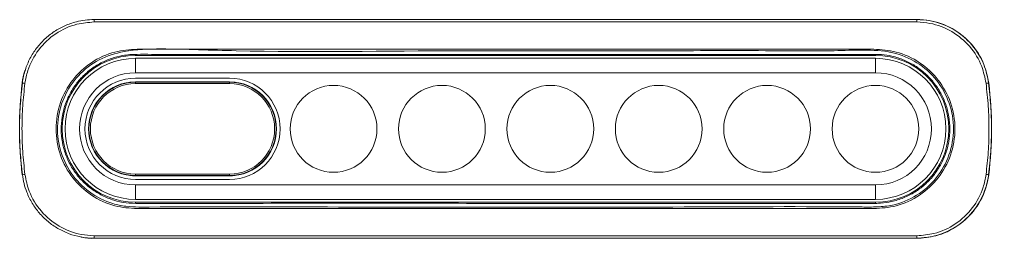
# Model space of a CAD drawing. Header units: millimetres. Extents: x 37 to 3702, y -325 to 1382.
# Drawn here: x 447.5 to 582.1, y 1351.4 to 1381.6 of the extents above; entities that cross this region are included whole.
import ezdxf

# ---------------------------------------------------------------- set-up
doc = ezdxf.new("R2010")
doc.units = ezdxf.units.MM
doc.layers.get('0').update_dxf_attribs({"lineweight": 20})

msp = doc.modelspace()

# ---------------------------------------------------------------- linework, layer by layer
at = {"color": 7, "linetype": 'Continuous', "lineweight": 20}
for p, q in [((457.66, 1381.6), (457.89, 1381.63)), ((457.89, 1381.63), (457.89, 1381.61)), ((457.89, 1381.63), (571.75, 1381.63)), ((571.75, 1381.63), (571.75, 1381.61)), ((463.62, 1376.8), (463.62, 1376.66)), ((566.02, 1376.66), (463.62, 1376.66)), ((566.02, 1376.8), (566.02, 1376.66)), ((463.62, 1376.26), (566.02, 1376.26)), ((463.62, 1374.26), (463.62, 1376.26)), ((566.02, 1374.26), (566.02, 1376.26)), ((463.62, 1374.26), (566.02, 1374.26)), ((447.94, 1372.85), (447.96, 1372.85)), ((476.62, 1373.51), (463.62, 1373.51)), ((476.62, 1373.01), (463.62, 1373.01)), ((465.12, 1373.01), (463.62, 1372.99)), ((463.62, 1372.96), (463.62, 1372.99)), ((463.62, 1372.76), (463.62, 1372.96)), ((463.62, 1372.96), (476.62, 1372.96)), ((476.62, 1372.76), (463.62, 1372.76)), ((476.62, 1372.99), (475.12, 1373.01)), ((476.62, 1372.96), (476.62, 1372.99)), ((476.62, 1372.76), (476.62, 1372.96)), ((581.69, 1372.85), (581.68, 1372.85)), ((460.62, 1372.27), (460.62, 1372.24)), ((479.62, 1372.27), (479.62, 1372.24)), ((457.46, 1368.51), (457.43, 1368.51)), ((457.49, 1368.61), (457.47, 1368.61)), ((482.74, 1368.61), (482.77, 1368.61)), ((482.8, 1368.51), (482.77, 1368.51)), ((457.43, 1364.51), (457.46, 1364.51)), ((457.47, 1364.41), (457.49, 1364.41)), ((482.77, 1364.41), (482.74, 1364.41)), ((482.77, 1364.51), (482.8, 1364.51)), ((460.62, 1360.77), (460.62, 1360.74)), ((463.62, 1360.25), (476.62, 1360.25)), ((463.62, 1360.05), (463.62, 1360.25)), ((476.62, 1360.05), (476.62, 1360.25)), ((479.62, 1360.77), (479.62, 1360.74)), ((447.94, 1360.16), (447.96, 1360.17)), ((448, 1359.95), (447.94, 1360.16)), ((476.62, 1360.05), (463.62, 1360.05)), ((463.62, 1360.05), (463.62, 1360.02)), ((463.62, 1360.02), (465.12, 1360.01)), ((463.62, 1360.01), (476.62, 1360.01)), ((463.62, 1359.51), (476.62, 1359.51)), ((475.12, 1360.01), (476.62, 1360.02)), ((476.62, 1360.05), (476.62, 1360.02)), ((581.69, 1360.16), (581.68, 1360.17)), ((463.62, 1358.76), (463.62, 1356.76)), ((463.62, 1358.76), (566.02, 1358.76)), ((566.02, 1358.76), (566.02, 1356.76)), ((463.62, 1356.76), (566.02, 1356.76)), ((463.62, 1356.36), (566.02, 1356.36)), ((463.62, 1356.36), (463.62, 1356.21)), ((566.02, 1356.36), (566.02, 1356.21)), ((457.89, 1351.39), (457.89, 1351.4)), ((571.75, 1351.39), (457.89, 1351.39)), ((571.75, 1351.39), (571.75, 1351.4))]:
    msp.add_line(p, q, dxfattribs=at)
for centre in [(491.02, 1366.51), (506.02, 1366.51), (521.02, 1366.51), (536.02, 1366.51), (551.02, 1366.51), (566.02, 1366.51)]:
    msp.add_circle(centre, 6, dxfattribs=at)
for centre, radius, start, end in [((464.62, 1381.33), 6.74, 177.6155, 180.4556), ((565.01, 1381.33), 6.74, 359.5443, 2.3849), ((463.62, 1366.51), 10.15, 90, 270), ((566.02, 1366.51), 10.15, 270, 90), ((463.62, 1366.51), 9.75, 90, 270), ((566.02, 1366.51), 9.75, 270, 90), ((463.62, 1366.51), 7.75, 90, 270), ((566.02, 1366.51), 7.75, 270, 90), ((498.62, 1366.51), 51.07, 172.8647, 187.1353), ((446.7, 1360.41), 12.5, 82.5895, 84.2195), ((463.62, 1366.51), 7, 90, 270), ((463.62, 1366.51), 6.5, 90, 270), ((463.62, 1366.51), 6.45, 90, 270), ((463.62, 1366.51), 6.25, 90, 270), ((463.62, 1366.51), 6.47, 104.3109, 162.0023), ((476.62, 1366.51), 7, 270, 90), ((476.62, 1366.51), 6.5, 270, 90), ((476.62, 1366.51), 6.45, 270, 90), ((476.62, 1366.51), 6.25, 270, 90), ((476.62, 1366.51), 6.47, 17.9977, 75.6891), ((582.94, 1360.4), 12.51, 95.7811, 97.4104), ((531.02, 1366.51), 51.07, 352.8647, 7.1353), ((463.62, 1366.51), 6.47, 197.9977, 255.6891), ((476.62, 1366.51), 6.47, 284.3109, 342.0023), ((446.7, 1372.61), 12.51, 275.7811, 277.4104), ((582.94, 1372.61), 12.5, 262.5895, 264.2195), ((464.62, 1351.68), 6.74, 179.5443, 182.3849), ((565.01, 1351.68), 6.74, 357.6155, 0.4556)]:
    msp.add_arc(centre, radius, start, end, dxfattribs=at)
for centre, start_param, end_param in [((463.67, 1366.51), 1.579523, 1.829015), ((476.56, 1366.51), 1.312578, 1.562069), ((463.67, 1366.51), 4.45417, 4.703662), ((476.56, 1366.51), 4.721116, 4.970608)]:
    msp.add_ellipse(centre, major_axis=(6.49, 0), ratio=0.999962, start_param=start_param, end_param=end_param, dxfattribs=at)
for points, knots in [([(447.96, 1372.85), (447.96, 1372.85), (448.04, 1373.47), (448.29, 1374.63), (448.97, 1376.25), (449.87, 1377.67), (451, 1378.94), (452.32, 1379.98), (453.81, 1380.8), (455.27, 1381.3), (456.64, 1381.56), (457.47, 1381.61), (457.89, 1381.61), (457.89, 1381.61)], [0, 0, 0, 0, 0.000004, 0.129916, 0.244611, 0.362637, 0.477448, 0.5956, 0.710343, 0.82841, 0.913548, 0.999996, 1, 1, 1, 1]), ([(457.88, 1381.28), (457.08, 1381.21), (455.21, 1381.05), (452.46, 1379.78), (450.08, 1377.54), (448.74, 1375.05), (448.42, 1373.4), (448.31, 1372.81)], [0, 0, 0, 0, 0.172007, 0.404651, 0.637282, 0.869692, 1, 1, 1, 1]), ([(571.75, 1381.28), (569.37, 1381.29), (564.59, 1381.31), (552.72, 1381.3), (530.19, 1381.31), (503.53, 1381.3), (477.45, 1381.31), (464.4, 1381.29), (457.88, 1381.28)], [0, 0, 0, 0, 0.062877, 0.125758, 0.312743, 0.656371, 0.828186, 1, 1, 1, 1]), ([(457.89, 1381.61), (464.93, 1381.61), (479.03, 1381.61), (502.67, 1381.61), (528.81, 1381.61), (550.28, 1381.61), (564.59, 1381.61), (569.36, 1381.61), (571.75, 1381.61)], [0, 0, 0, 0, 0.185711, 0.3714243, 0.6228517, 0.8742792, 0.9371394, 1, 1, 1, 1]), ([(571.75, 1381.63), (572.31, 1381.6), (574, 1381.51), (576.72, 1380.52), (579.38, 1378.39), (581.11, 1375.69), (581.51, 1373.72), (581.69, 1372.85)], [0, 0, 0, 0, 0.117543, 0.351285, 0.584161, 0.817402, 1, 1, 1, 1]), ([(571.75, 1381.61), (571.75, 1381.61), (572.37, 1381.61), (574.12, 1381.45), (576.86, 1380.43), (579.49, 1378.25), (581.09, 1375.57), (581.57, 1373.67), (581.68, 1372.85), (581.68, 1372.85)], [0, 0, 0, 0, 0.000004, 0.130296, 0.36275, 0.5954, 0.828493, 0.999996, 1, 1, 1, 1]), ([(581.32, 1372.81), (581.16, 1373.59), (580.78, 1375.43), (579.19, 1378), (576.67, 1380.1), (574.04, 1381.12), (572.36, 1381.24), (571.75, 1381.28)], [0, 0, 0, 0, 0.171539, 0.404463, 0.636997, 0.869503, 1, 1, 1, 1]), ([(514.84, 1377.51), (527.01, 1377.51), (540.38, 1377.51), (554.96, 1377.51), (558.58, 1377.51), (562.19, 1377.49), (565.62, 1377.57), (569.07, 1377.28), (572.22, 1375.82), (574.86, 1373.37), (576.61, 1370.16), (577.23, 1366.51), (576.61, 1362.85), (574.86, 1359.65), (572.22, 1357.2), (569.07, 1355.73), (565.62, 1355.44), (562.19, 1355.53), (558.58, 1355.5), (554.96, 1355.51), (540.37, 1355.5), (514.82, 1355.51), (489.26, 1355.5), (474.67, 1355.51), (471.05, 1355.5), (467.44, 1355.53), (464.01, 1355.44), (460.57, 1355.73), (457.41, 1357.2), (454.77, 1359.65), (453.03, 1362.85), (452.41, 1366.51), (453.03, 1370.16), (454.77, 1373.37), (457.41, 1375.82), (460.57, 1377.28), (464.01, 1377.57), (467.44, 1377.49), (471.05, 1377.51), (474.67, 1377.51), (489.26, 1377.51), (502.65, 1377.51), (514.83, 1377.51), (514.84, 1377.51)], [0, 0, 0, 0, 0.133373, 0.146643, 0.159875, 0.173064, 0.186206, 0.197548, 0.210613, 0.22349, 0.236473, 0.249911, 0.26335, 0.276333, 0.28921, 0.302275, 0.313617, 0.326759, 0.339948, 0.35318, 0.36645, 0.499911, 0.633373, 0.646643, 0.659875, 0.673064, 0.686206, 0.697548, 0.710613, 0.72349, 0.736473, 0.749911, 0.76335, 0.776333, 0.78921, 0.802275, 0.813617, 0.826759, 0.839948, 0.85318, 0.86645, 0.999911, 1, 1, 1, 1]), ([(514.82, 1377.3), (515.15, 1377.3), (516.82, 1377.3), (523.82, 1377.3), (535.82, 1377.28), (549.15, 1377.36), (558.49, 1377.23), (563.82, 1377.43), (566.71, 1377.37), (569.4, 1376.85), (571.87, 1375.82), (574.62, 1373.36), (576.41, 1370.13), (577.02, 1366.48), (576.39, 1362.84), (574.59, 1359.61), (571.83, 1357.17), (568.89, 1355.94), (566.28, 1355.69), (556.66, 1355.8), (531.29, 1355.64), (498.4, 1355.68), (473.25, 1355.76), (463.95, 1355.7), (462.26, 1355.76), (459.88, 1356.24), (457.12, 1357.63), (454.55, 1360.28), (453, 1363.63), (452.64, 1367.31), (453.53, 1370.9), (455.55, 1373.98), (458.48, 1376.26), (462.51, 1377.46), (467.18, 1377.61), (472.35, 1377.44), (486.15, 1377.05), (500.3, 1377.32), (512.73, 1377.3), (514.82, 1377.3)], [0, 0, 0, 0, 0.003672, 0.018358, 0.077105, 0.135852, 0.165225, 0.179967, 0.194629, 0.196847, 0.21015, 0.223471, 0.236776, 0.250079, 0.2634, 0.276705, 0.29, 0.303297, 0.311022, 0.318788, 0.40927, 0.590465, 0.681063, 0.686268, 0.692954, 0.699622, 0.712927, 0.726229, 0.739552, 0.752859, 0.766159, 0.779481, 0.79279, 0.806098, 0.825039, 0.844074, 0.863111, 0.977016, 1, 1, 1, 1]), ([(514.82, 1376.8), (514.48, 1376.8), (512.82, 1376.8), (505.82, 1376.8), (493.82, 1376.81), (480.48, 1376.8), (471.15, 1376.81), (466.48, 1376.79), (463.82, 1376.83), (461.95, 1376.73), (460.27, 1376.28), (458.76, 1375.64), (457.33, 1374.72), (456.04, 1373.55), (454.96, 1372.18), (454.14, 1370.65), (453.58, 1368.99), (453.3, 1367.28), (453.32, 1365.53), (453.63, 1363.82), (454.22, 1362.17), (455.08, 1360.66), (456.19, 1359.31), (457.5, 1358.17), (458.99, 1357.26), (460.6, 1356.61), (462.32, 1356.23), (468.88, 1356.15), (486.36, 1356.27), (514.82, 1356.19), (540.77, 1356.21), (556.64, 1356.22), (561.68, 1356.2), (564.57, 1356.22), (566.53, 1356.17), (568.32, 1356.43), (569.93, 1356.93), (571.47, 1357.72), (572.87, 1358.76), (574.07, 1360.01), (575.05, 1361.47), (575.77, 1363.05), (576.21, 1364.74), (576.36, 1366.47), (576.22, 1368.21), (575.79, 1369.89), (575.08, 1371.49), (574.12, 1372.94), (572.92, 1374.21), (571.53, 1375.26), (569.98, 1376.06), (568.4, 1376.57), (566.83, 1376.81), (564.82, 1376.8), (561.29, 1376.81), (544.45, 1376.79), (528.63, 1376.8), (514.82, 1376.8)], [0, 0, 0, 0, 0.003712, 0.018559, 0.077947, 0.137335, 0.167029, 0.181876, 0.189299, 0.196747, 0.202589, 0.208573, 0.21492, 0.22145, 0.227802, 0.234339, 0.240682, 0.247208, 0.253553, 0.260083, 0.266435, 0.272973, 0.279316, 0.285843, 0.292188, 0.298716, 0.305105, 0.311671, 0.371538, 0.499996, 0.628455, 0.660569, 0.676627, 0.684655, 0.692685, 0.698432, 0.704773, 0.711297, 0.717637, 0.72416, 0.730505, 0.737033, 0.743385, 0.749922, 0.756265, 0.762792, 0.769137, 0.775665, 0.782017, 0.788554, 0.794897, 0.801424, 0.806919, 0.812512, 0.823751, 0.84623, 1, 1, 1, 1]), ([(447.94, 1372.85), (448, 1373.43), (448.06, 1374.04), (448.33, 1374.59), (448.35, 1374.62)], [0, 0, 0, 0, 0.931115, 1, 1, 1, 1]), ([(447.96, 1360.17), (447.85, 1361.21), (447.62, 1363.3), (447.53, 1366.47), (447.62, 1369.66), (447.84, 1371.78), (447.96, 1372.85)], [0, 0, 0, 0, 0.247586, 0.496117, 0.747563, 1, 1, 1, 1]), ([(448.31, 1372.81), (448.19, 1371.77), (447.96, 1369.7), (447.87, 1366.55), (447.96, 1363.38), (448.19, 1361.26), (448.31, 1360.21)], [0, 0, 0, 0, 0.247292, 0.495664, 0.747285, 1, 1, 1, 1]), ([(581.32, 1360.21), (581.44, 1361.24), (581.67, 1363.32), (581.76, 1366.47), (581.68, 1369.64), (581.44, 1371.75), (581.32, 1372.81)], [0, 0, 0, 0, 0.247292, 0.495664, 0.747285, 1, 1, 1, 1]), ([(581.68, 1372.85), (581.79, 1371.8), (582.01, 1369.71), (582.1, 1366.54), (582.02, 1363.35), (581.79, 1361.23), (581.68, 1360.17)], [0, 0, 0, 0, 0.247586, 0.496117, 0.747563, 1, 1, 1, 1]), ([(448.31, 1360.21), (448.47, 1359.43), (448.85, 1357.58), (450.45, 1355.01), (452.96, 1352.92), (455.6, 1351.89), (457.28, 1351.78), (457.88, 1351.74)], [0, 0, 0, 0, 0.171539, 0.404463, 0.636997, 0.869503, 1, 1, 1, 1]), ([(571.75, 1351.74), (572.55, 1351.8), (574.42, 1351.96), (577.17, 1353.23), (579.56, 1355.47), (580.9, 1357.96), (581.21, 1359.61), (581.32, 1360.21)], [0, 0, 0, 0, 0.172007, 0.404651, 0.637282, 0.869692, 1, 1, 1, 1]), ([(457.89, 1351.4), (457.89, 1351.4), (457.26, 1351.4), (456.08, 1351.52), (454.39, 1351.98), (452.87, 1352.7), (451.47, 1353.67), (450.27, 1354.85), (449.27, 1356.22), (448.59, 1357.61), (448.16, 1358.94), (448.01, 1359.75), (447.96, 1360.17), (447.96, 1360.17)], [0, 0, 0, 0, 0.000004, 0.129929, 0.244578, 0.36256, 0.477311, 0.595383, 0.710342, 0.828652, 0.913672, 0.999996, 1, 1, 1, 1]), ([(581.68, 1360.17), (581.68, 1360.17), (581.6, 1359.54), (581.22, 1357.83), (579.87, 1355.24), (577.38, 1352.91), (574.52, 1351.64), (572.57, 1351.4), (571.75, 1351.4), (571.75, 1351.4)], [0, 0, 0, 0, 0.000004, 0.130284, 0.36283, 0.595615, 0.828251, 0.999996, 1, 1, 1, 1]), ([(581.69, 1360.16), (581.59, 1359.61), (581.3, 1357.94), (579.98, 1355.37), (577.53, 1353), (574.64, 1351.61), (572.63, 1351.46), (571.75, 1351.39)], [0, 0, 0, 0, 0.117544, 0.351177, 0.584131, 0.816852, 1, 1, 1, 1]), ([(457.89, 1351.39), (457.31, 1351.37), (456.69, 1351.35), (456.12, 1351.56), (456.08, 1351.57)], [0, 0, 0, 0, 0.930016, 1, 1, 1, 1]), ([(457.88, 1351.74), (460.27, 1351.73), (465.04, 1351.7), (476.91, 1351.72), (499.44, 1351.7), (526.1, 1351.71), (552.19, 1351.7), (565.23, 1351.73), (571.75, 1351.74)], [0, 0, 0, 0, 0.062877, 0.125758, 0.312743, 0.656371, 0.828186, 1, 1, 1, 1]), ([(571.75, 1351.4), (564.7, 1351.4), (550.6, 1351.4), (526.96, 1351.4), (500.83, 1351.4), (479.36, 1351.4), (465.04, 1351.4), (460.27, 1351.4), (457.89, 1351.4)], [0, 0, 0, 0, 0.185711, 0.371424, 0.622852, 0.874279, 0.937139, 1, 1, 1, 1])]:
    msp.add_open_spline(points, degree=3, knots=knots, dxfattribs=at)

doc.saveas('drawing.dxf')
